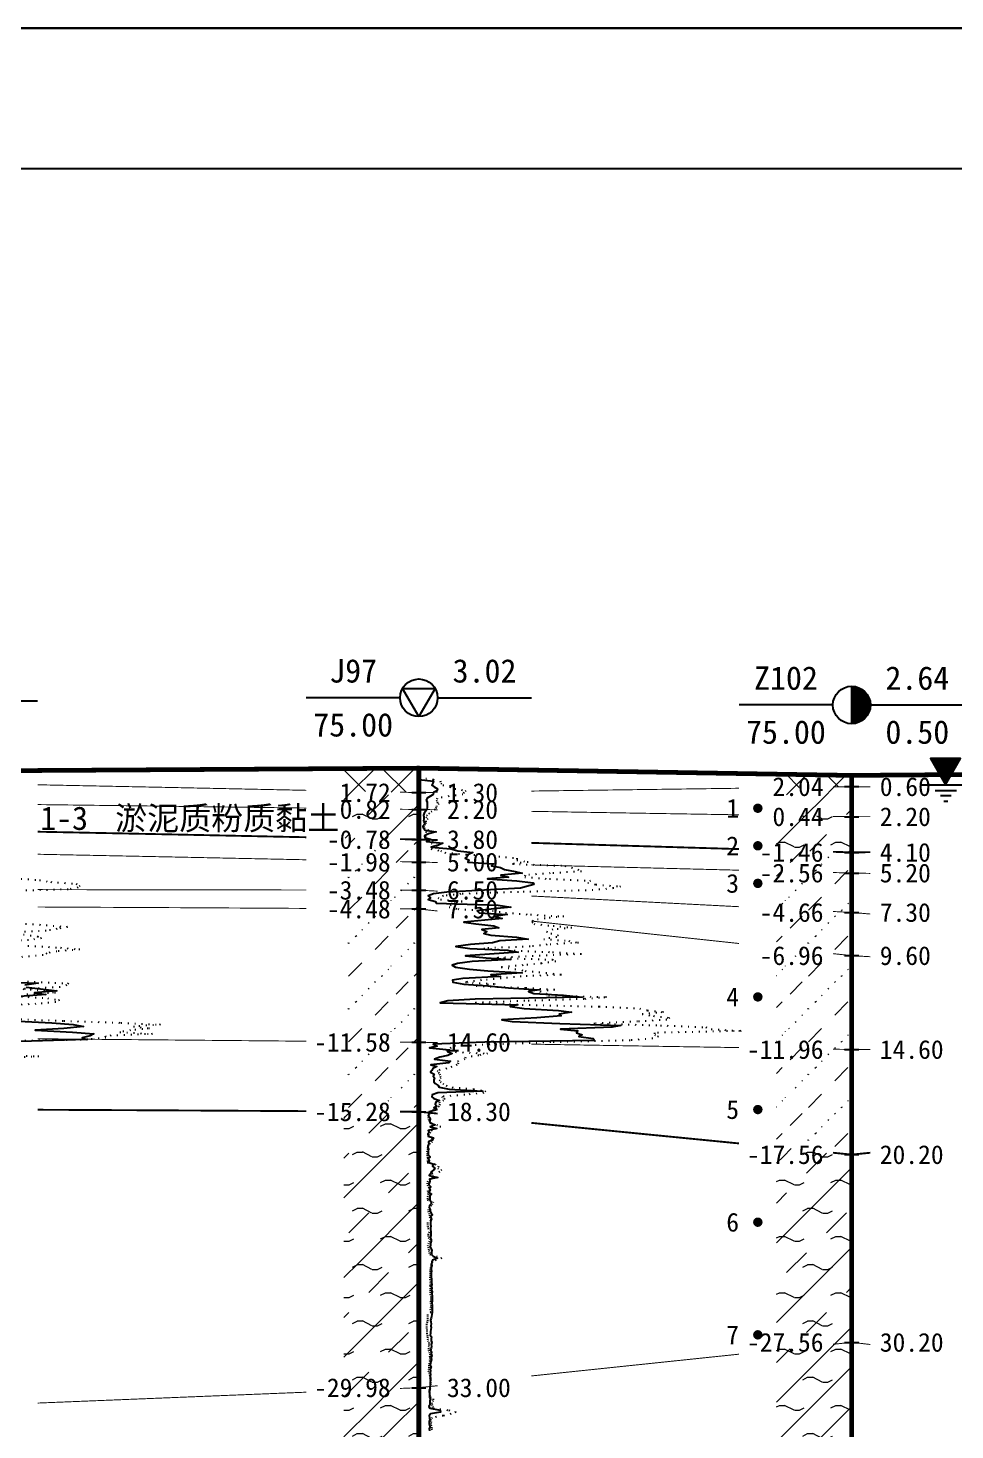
# Model space of a CAD drawing. Extents: x -37 to 3540, y -1485 to 297.
# Drawn here: x 1910.5 to 2009.3, y -743.4 to -594 of the extents above; entities that cross this region are included whole.
import ezdxf
from ezdxf.enums import TextEntityAlignment as Align

# ---------------------------------------------------------------- set-up
doc = ezdxf.new("R2010")
doc.units = 0
doc.linetypes.add('DOT', pattern=[6.35, 0, -6.35])
doc.layers.get('0').update_dxf_attribs({"linetype": 'CONTINUOUS'})
for name, color, linetype in [('CURVE', 200, 'CONTINUOUS'), ('FRAME', 7, 'CONTINUOUS'), ('HOLE', 41, 'CONTINUOUS'), ('SAMPLE', 1, 'CONTINUOUS'), ('STRATUM', 241, 'CONTINUOUS')]:
    doc.layers.add(name, color=color, linetype=linetype)
doc.layers.add('HATCH', color=7, linetype='CONTINUOUS', lineweight=13)
doc.styles.add('ST', font='')
doc.styles.get('ST').set_extended_font_data('SimSun')
pattern_1 = [(45, (1559.7002, -891), (-2.12132, 2.12132), [10, 0]), (135, (1559.7002, -891), (-2.12132, -2.12132), [10, 0])]
pattern_2 = [(45, (1559.7, -891), (-4.24264, 4.24264), [10, 0]), (45, (1560.761, -894.182), (-2.12132, 6.36396), [3, -3])]
pattern_3 = [(45, (1559.7, -891), (-4.24264, 4.24264), [10, 0]), (45, (1560.761, -894.182), (-2.12132, 6.36396), [3, -3]), (26.565, (1560.7743, -891.2536), (5.999823, 5.999812), [0.567, -12.849]), (0, (1560.2073, -891.2536), (0, 6), [0.567, -5.433]), (26.565, (1558.119, -891), (5.999823, 5.999812), [0.567, -12.849]), (0, (1558.626, -890.7464), (0, 6), [0.567, -5.433]), (153.435, (1560.2073, -891.2536), (-5.999818, -5e-06), [1.134, -12.2826]), (26.565, (1563.7743, -888.2536), (5.999823, 5.999812), [0.567, -12.849]), (0, (1563.2073, -888.2536), (0, 6), [0.567, -5.433]), (26.565, (1561.119, -888), (5.999823, 5.999812), [0.567, -12.849]), (0, (1561.626, -887.7464), (0, 6), [0.567, -5.433]), (153.435, (1563.2073, -888.2536), (-5.999818, -5e-06), [1.134, -12.2826])]
pattern_4 = [(45, (1559.7, -891), (-7e-07, 6.99998), [1.97196, -7.927535]), (45, (1562.513, -888.171), (-7e-07, 6.99998), [1.99367, -7.90583]), (45, (1564.7677, -885.918), (-7e-07, 6.99998), [1.81361, -8.08588]), (26.56505, (1559.7002, -887.5), (7, 7), [0.0965, -15.55598]), (36.8699, (1560.4002, -886.8), (7, 7), [0.19775, -34.80225]), (315, (1563.2, -884.024), (6.99998, 1e-06), [0.03305, -9.86644]), (26.56505, (1563.2002, -891), (7, 7), [0.14475, -15.50773]), (26.56505, (1563.9002, -890.3), (7, 7), [0.10528, -15.5472]), (90, (1564.25, -889.95), (-7, -5e-07), [0.02877, -6.97123]), (26.56505, (1564.6002, -889.6), (7, 7), [0.09101, -31.21394]), (36.8699, (1565.3002, -888.9), (7, 7), [0.11069, -34.88931]), (45, (1566, -888.2), (-2e-07, 6.99998), [0.10911, -9.79038]), (315, (1566.6143, -887.452), (6.99998, 1e-06), [0.03305, -9.86644]), (36.8699, (1561.1002, -886.1), (7, 7), [0.10224, -34.89776]), (53.1301, (1561.8002, -885.4), (13.9999998, 21), [0.13438, -34.86562]), (53.1301, (1562.5002, -884.7), (13.9999998, 21), [0.12625, -34.87375])]
pattern_5 = [(45, (1559.7002, -891), (-2.12132, 2.12132), [10, 0]), (26.565, (1560.7743, -891.2536), (5.999823, 5.999812), [0.567, -12.849]), (0, (1560.2073, -891.2536), (0, 6), [0.567, -5.433]), (26.565, (1558.119, -891), (5.999823, 5.999812), [0.567, -12.849]), (0, (1558.626, -890.7464), (0, 6), [0.567, -5.433]), (153.435, (1560.2073, -891.2536), (-5.999818, -5e-06), [1.134, -12.2826]), (26.565, (1563.7743, -888.2536), (5.999823, 5.999812), [0.567, -12.849]), (0, (1563.2073, -888.2536), (0, 6), [0.567, -5.433]), (26.565, (1561.119, -888), (5.999823, 5.999812), [0.567, -12.849]), (0, (1561.626, -887.7464), (0, 6), [0.567, -5.433]), (153.435, (1563.2073, -888.2536), (-5.999818, -5e-06), [1.134, -12.2826])]

# ---------------------------------------------------------------- blocks, each defined once
blk = doc.blocks.new('H_cpt_hole')
for p, q in [((-1.73, 1), (1.73, 1)), ((0, -2), (-1.73, 1)), ((1.73, 1), (0, -2))]:
    blk.add_line(p, q)
blk.add_circle((0, 0), 2)
blk = doc.blocks.new('H_sam_hole')
blk.add_line((0, 2), (0, -2))
at = {"const_width": 2}
blk.add_lwpolyline([(0, -1, 0.414214), (1, 0, 0.414214), (0, 1, 1)], format="xyb", dxfattribs=at)
blk.add_circle((0, 0), 2)
blk = doc.blocks.new('SampleSoilUndisturbed')
at = {"const_width": 0.5}
blk.add_lwpolyline([(-0.25, 0, 1), (0.25, 0, 1)], format="xyb", close=True, dxfattribs=at)
blk = doc.blocks.new('Gwl')
blk.add_lwpolyline([(0, 0, 0, 3.22, 0), (0, 2.79, 3.22, 3.22, 0)], format="xyseb")
blk.add_lwpolyline([(0, 0), (1.61, 2.79), (-1.61, 2.79)], close=True)
for points in [[(-2.63, 0), (3.61, 0)], [(3.93, 0), (4.21, 0)], [(4.53, 0), (4.8, 0)], [(5.09, 0), (9.99, 0)], [(-1.09, -0.61), (1.16, -0.61)], [(-0.54, -1.14), (0.61, -1.14)], [(-0.19, -1.74), (0.26, -1.74)]]:
    blk.add_lwpolyline(points)
at = {"style": 'ST', "width": 0.8}
blk.add_attdef('*GWL', (3.14, 0.45), '', height=2, dxfattribs=at)

msp = doc.modelspace()

# ---------------------------------------------------------------- hatches: boundary and pattern name
at = {"layer": 'HATCH'}
h = msp.add_hatch(dxfattribs=at)
h.set_pattern_fill('STT', color=50, style=0)
h.set_pattern_definition(pattern_1)
h.paths.add_polyline_path([(1952.19, -672.85), (1944.19, -672.9), (1944.19, -675.29), (1952.19, -675.45)])
h.paths.add_polyline_path([(1942.98, -676.94), (1949.68, -676.94), (1949.68, -674.02), (1942.98, -674.02)], flags=9)
h = msp.add_hatch(dxfattribs=at)
h.set_pattern_fill('FZNT', color=32, style=0)
h.set_pattern_definition(pattern_2)
h.paths.add_polyline_path([(1998.32, -674.82), (1990.32, -674.93), (1990.32, -677.89), (1998.32, -678.02)])
h.paths.add_polyline_path([(1975.51, -681.66), (2002.19, -681.66), (2002.19, -676.72), (1975.51, -676.72)], flags=9)
h.paths.add_polyline_path([(1975.51, -678.81), (1991.46, -678.81), (1991.46, -673.87), (1975.51, -673.87)], flags=9)
h.paths.add_polyline_path([(1989.11, -679.51), (1995.81, -679.51), (1995.81, -676.58), (1989.11, -676.58)], flags=9)
h.paths.add_polyline_path([(1989.11, -676.31), (1995.81, -676.31), (1995.81, -673.38), (1989.11, -673.38)], flags=9)
h = msp.add_hatch(dxfattribs=at)
h.set_pattern_fill('STT', color=50, style=0)
h.set_pattern_definition(pattern_1)
h.paths.add_polyline_path([(1998.32, -673.62), (1990.32, -673.49), (1990.32, -674.93), (1998.32, -674.82)])
h.paths.add_polyline_path([(1989.11, -676.31), (1995.81, -676.31), (1995.81, -673.38), (1989.11, -673.38)], flags=9)
h = msp.add_hatch(dxfattribs=at)
h.set_pattern_fill('FZNT', color=32, style=0)
h.set_pattern_definition(pattern_2)
h.paths.add_polyline_path([(1952.19, -675.45), (1944.19, -675.29), (1944.19, -677.15), (1952.19, -677.25)])
h.paths.add_polyline_path([(1942.98, -678.74), (1949.68, -678.74), (1949.68, -675.81), (1942.98, -675.81)], flags=9)
h.paths.add_polyline_path([(1942.98, -676.94), (1949.68, -676.94), (1949.68, -674.02), (1942.98, -674.02)], flags=9)
h = msp.add_hatch(dxfattribs=at)
h.set_pattern_fill('YNFNT', color=251, style=0)
h.set_pattern_definition(pattern_3)
h.paths.add_polyline_path([(1952.19, -677.25), (1944.19, -677.15), (1944.19, -680.29), (1952.19, -680.45)])
h.paths.add_polyline_path([(1919.01, -680.62), (1945.68, -680.62), (1945.68, -675.67), (1919.01, -675.67)], flags=9)
h.paths.add_polyline_path([(1941.55, -681.94), (1949.68, -681.94), (1949.68, -679.01), (1941.55, -679.01)], flags=9)
h.paths.add_polyline_path([(1942.98, -678.74), (1949.68, -678.74), (1949.68, -675.81), (1942.98, -675.81)], flags=9)
h = msp.add_hatch(dxfattribs=at)
h.set_pattern_fill('YNFNT', color=251, style=0)
h.set_pattern_definition(pattern_3)
h.paths.add_polyline_path([(1998.32, -678.02), (1990.32, -677.89), (1990.32, -681.59), (1998.32, -681.82)])
h.paths.add_polyline_path([(1975.51, -681.66), (2002.19, -681.66), (2002.19, -676.72), (1975.51, -676.72)], flags=9)
h.paths.add_polyline_path([(1987.68, -683.31), (1995.81, -683.31), (1995.81, -680.38), (1987.68, -680.38)], flags=9)
h.paths.add_polyline_path([(1989.11, -679.51), (1995.81, -679.51), (1995.81, -676.58), (1989.11, -676.58)], flags=9)
h = msp.add_hatch(dxfattribs=at)
h.set_pattern_fill('SZFT', color=52, style=0)
h.set_pattern_definition(pattern_4)
h.paths.add_polyline_path([(1952.19, -680.45), (1944.19, -680.29), (1944.19, -682.69), (1952.19, -682.85)])
h.paths.add_polyline_path([(1941.55, -684.34), (1949.68, -684.34), (1949.68, -681.41), (1941.55, -681.41)], flags=9)
h.paths.add_polyline_path([(1941.55, -681.94), (1949.68, -681.94), (1949.68, -679.01), (1941.55, -679.01)], flags=9)
h = msp.add_hatch(dxfattribs=at)
h.set_pattern_fill('SZFT', color=52, style=0)
h.set_pattern_definition(pattern_4)
h.paths.add_polyline_path([(1998.32, -681.82), (1990.32, -681.59), (1990.32, -683.82), (1998.32, -684.02)])
h.paths.add_polyline_path([(1975.51, -684.53), (1991.46, -684.53), (1991.46, -679.59), (1975.51, -679.59)], flags=9)
h.paths.add_polyline_path([(1987.68, -685.51), (1995.81, -685.51), (1995.81, -682.58), (1987.68, -682.58)], flags=9)
h.paths.add_polyline_path([(1987.68, -683.31), (1995.81, -683.31), (1995.81, -680.38), (1987.68, -680.38)], flags=9)
h = msp.add_hatch(dxfattribs=at)
h.set_pattern_fill('SZFT', color=52, style=0)
h.set_pattern_definition(pattern_4)
h.paths.add_polyline_path([(1952.19, -682.85), (1944.19, -682.69), (1944.19, -685.84), (1952.19, -685.85)])
h.paths.add_polyline_path([(1941.55, -687.34), (1949.68, -687.34), (1949.68, -684.41), (1941.55, -684.41)], flags=9)
h.paths.add_polyline_path([(1941.55, -684.34), (1949.68, -684.34), (1949.68, -681.41), (1941.55, -681.41)], flags=9)
h = msp.add_hatch(dxfattribs=at)
h.set_pattern_fill('SZFT', color=52, style=0)
h.set_pattern_definition(pattern_4)
h.paths.add_polyline_path([(1998.32, -684.02), (1990.32, -683.82), (1990.32, -687.81), (1998.32, -688.22)])
h.paths.add_polyline_path([(1975.51, -687.41), (1991.46, -687.41), (1991.46, -682.46), (1975.51, -682.46)], flags=9)
h.paths.add_polyline_path([(1987.68, -689.71), (1995.81, -689.71), (1995.81, -686.78), (1987.68, -686.78)], flags=9)
h.paths.add_polyline_path([(1987.68, -685.51), (1995.81, -685.51), (1995.81, -682.58), (1987.68, -682.58)], flags=9)
h = msp.add_hatch(dxfattribs=at)
h.set_pattern_fill('SZFT', color=52, style=0)
h.set_pattern_definition(pattern_4)
h.paths.add_polyline_path([(1952.19, -685.85), (1944.19, -685.84), (1944.19, -687.81), (1952.19, -687.85)])
h.paths.add_polyline_path([(1941.55, -689.34), (1949.68, -689.34), (1949.68, -686.41), (1941.55, -686.41)], flags=9)
h.paths.add_polyline_path([(1941.55, -687.34), (1949.68, -687.34), (1949.68, -684.41), (1941.55, -684.41)], flags=9)
h = msp.add_hatch(dxfattribs=at)
h.set_pattern_fill('SZFT', color=52, style=0)
h.set_pattern_definition(pattern_4)
h.paths.add_polyline_path([(1952.19, -687.85), (1944.19, -687.81), (1944.19, -701.98), (1952.19, -702.05)])
h.paths.add_polyline_path([(1940.12, -703.54), (1949.68, -703.54), (1949.68, -700.61), (1940.12, -700.61)], flags=9)
h.paths.add_polyline_path([(1941.55, -689.34), (1949.68, -689.34), (1949.68, -686.41), (1941.55, -686.41)], flags=9)
h = msp.add_hatch(dxfattribs=at)
h.set_pattern_fill('SZFT', color=52, style=0)
h.set_pattern_definition(pattern_4)
h.paths.add_polyline_path([(1998.32, -688.22), (1990.32, -687.81), (1990.32, -691.96), (1998.32, -692.82)])
h.paths.add_polyline_path([(1975.51, -690.57), (1991.46, -690.57), (1991.46, -685.63), (1975.51, -685.63)], flags=9)
h.paths.add_polyline_path([(1987.68, -694.31), (1995.81, -694.31), (1995.81, -691.38), (1987.68, -691.38)], flags=9)
h.paths.add_polyline_path([(1987.68, -689.71), (1995.81, -689.71), (1995.81, -686.78), (1987.68, -686.78)], flags=9)
h = msp.add_hatch(dxfattribs=at)
h.set_pattern_fill('SZFT', color=52, style=0)
h.set_pattern_definition(pattern_4)
h.paths.add_polyline_path([(1998.32, -692.82), (1990.32, -691.96), (1990.32, -702.69), (1998.32, -702.82)])
h.paths.add_polyline_path([(1975.51, -698.39), (1991.46, -698.39), (1991.46, -693.45), (1975.51, -693.45)], flags=9)
h.paths.add_polyline_path([(1986.25, -704.31), (1995.81, -704.31), (1995.81, -701.38), (1986.25, -701.38)], flags=9)
h.paths.add_polyline_path([(1987.68, -694.31), (1995.81, -694.31), (1995.81, -691.38), (1987.68, -691.38)], flags=9)
h = msp.add_hatch(dxfattribs=at)
h.set_pattern_fill('SZFT', color=52, style=0)
h.set_pattern_definition(pattern_4)
h.paths.add_polyline_path([(1952.19, -702.05), (1944.19, -701.98), (1944.19, -709.41), (1952.19, -709.45)])
h.paths.add_polyline_path([(1940.12, -710.94), (1949.68, -710.94), (1949.68, -708.01), (1940.12, -708.01)], flags=9)
h.paths.add_polyline_path([(1940.12, -703.54), (1949.68, -703.54), (1949.68, -700.61), (1940.12, -700.61)], flags=9)
h = msp.add_hatch(dxfattribs=at)
h.set_pattern_fill('SZFT', color=52, style=0)
h.set_pattern_definition(pattern_4)
h.paths.add_polyline_path([(1998.32, -702.82), (1990.32, -702.69), (1990.32, -713.23), (1998.32, -714.02)])
h.paths.add_polyline_path([(1975.51, -709.12), (1991.46, -709.12), (1991.46, -704.18), (1975.51, -704.18)], flags=9)
h.paths.add_polyline_path([(1986.25, -715.51), (1995.81, -715.51), (1995.81, -712.58), (1986.25, -712.58)], flags=9)
h.paths.add_polyline_path([(1986.25, -704.31), (1995.81, -704.31), (1995.81, -701.38), (1986.25, -701.38)], flags=9)
h = msp.add_hatch(dxfattribs=at)
h.set_pattern_fill('YNFNT', color=251, style=0)
h.set_pattern_definition(pattern_3)
h.paths.add_polyline_path([(1952.19, -709.45), (1944.19, -709.41), (1944.19, -739.17), (1952.19, -738.85)])
h.paths.add_polyline_path([(1940.12, -740.34), (1949.68, -740.34), (1949.68, -737.41), (1940.12, -737.41)], flags=9)
h.paths.add_polyline_path([(1940.12, -710.94), (1949.68, -710.94), (1949.68, -708.01), (1940.12, -708.01)], flags=9)
h = msp.add_hatch(dxfattribs=at)
h.set_pattern_fill('YNFNT', color=251, style=0)
h.set_pattern_definition(pattern_3)
h.paths.add_polyline_path([(1998.32, -714.02), (1990.32, -713.23), (1990.32, -734.86), (1998.32, -734.02)])
h.paths.add_polyline_path([(1975.51, -726.54), (2002.19, -726.54), (2002.19, -721.6), (1975.51, -721.6)], flags=9)
h.paths.add_polyline_path([(1986.25, -735.51), (1995.81, -735.51), (1995.81, -732.58), (1986.25, -732.58)], flags=9)
h.paths.add_polyline_path([(1986.25, -715.51), (1995.81, -715.51), (1995.81, -712.58), (1986.25, -712.58)], flags=9)
h = msp.add_hatch(dxfattribs=at)
h.set_pattern_fill('YNNT', color=251, style=0)
h.set_pattern_definition(pattern_5)
h.paths.add_polyline_path([(1998.32, -734.02), (1990.32, -734.86), (1990.32, -752.81), (1998.32, -752.42)])
h.paths.add_polyline_path([(1975.52, -747.93), (1995.03, -747.93), (1995.03, -743.05), (1975.52, -743.05)], flags=9)
h.paths.add_polyline_path([(1986.25, -753.91), (1995.81, -753.91), (1995.81, -750.98), (1986.25, -750.98)], flags=9)
h.paths.add_polyline_path([(1986.25, -735.51), (1995.81, -735.51), (1995.81, -732.58), (1986.25, -732.58)], flags=9)
h = msp.add_hatch(dxfattribs=at)
h.set_pattern_fill('YNNT', color=251, style=0)
h.set_pattern_definition(pattern_5)
h.paths.add_polyline_path([(1952.19, -738.85), (1944.19, -739.17), (1944.19, -755.22), (1952.19, -754.65)])
h.paths.add_polyline_path([(1940.12, -756.14), (1949.68, -756.14), (1949.68, -753.21), (1940.12, -753.21)], flags=9)
h.paths.add_polyline_path([(1940.12, -740.34), (1949.68, -740.34), (1949.68, -737.41), (1940.12, -737.41)], flags=9)

# ---------------------------------------------------------------- linework, layer by layer
at = {"layer": 'CURVE', "color": 30, "linetype": 'Continuous'}
for points in [[(1952.19, -673.25), (1952.19, -673.45), (1952.19, -673.65), (1952.19, -673.85), (1952.19, -674.05), (1953.75, -674.25), (1953.67, -674.45), (1953.57, -674.65), (1953.84, -674.85), (1954.18, -675.05), (1954.12, -675.25), (1953.74, -675.45), (1953.71, -675.65), (1953.42, -675.85), (1953.07, -676.05), (1952.98, -676.25), (1953.06, -676.45), (1953.09, -676.65), (1953.07, -676.85), (1953.06, -677.05), (1953.03, -677.25), (1952.89, -677.45), (1952.76, -677.65), (1952.68, -677.85), (1952.73, -678.05), (1952.71, -678.25), (1952.7, -678.45), (1952.78, -678.65), (1952.78, -678.85), (1952.61, -679.05), (1952.68, -679.25), (1952.87, -679.45), (1954.02, -679.65), (1953.23, -679.85), (1952.8, -680.05), (1952.84, -680.25), (1953.52, -680.45), (1953.01, -680.65), (1954.76, -680.85), (1954.3, -681.05), (1953.51, -681.25), (1955.59, -681.45), (1956.34, -681.65), (1957.94, -681.85), (1957.48, -682.05), (1957.34, -682.25), (1957.13, -682.45), (1957.57, -682.65), (1957.4, -682.85), (1960.13, -683.05), (1959.92, -683.25), (1960.91, -683.45), (1961.31, -683.65), (1962.47, -683.85), (1963.21, -684.05), (1960.93, -684.25), (1961.73, -684.45), (1959.5, -684.65), (1962.62, -684.85), (1964.39, -685.05), (1964.46, -685.25), (1963.65, -685.45), (1963.01, -685.65), (1959.19, -685.85), (1955.19, -686.05), (1953.74, -686.25), (1953.19, -686.45), (1953.43, -686.65), (1953.19, -686.85), (1953.97, -687.05), (1954.02, -687.25), (1960.63, -687.45), (1961.99, -687.65), (1960.2, -687.85), (1958.4, -688.05), (1958.63, -688.25), (1961.6, -688.45), (1960.25, -688.65), (1961.06, -688.85), (1959.22, -689.05), (1956.97, -689.25), (1958.26, -689.45), (1960.18, -689.65), (1960.73, -689.85), (1958.91, -690.05), (1959.45, -690.25), (1959.13, -690.45), (1959.87, -690.65), (1962.59, -690.85), (1963.84, -691.05), (1960.82, -691.25), (1960.04, -691.45), (1957.68, -691.65), (1956.14, -691.85), (1957.63, -692.05), (1961.62, -692.25), (1962.78, -692.45), (1959.72, -692.65), (1957.18, -692.85), (1959.35, -693.05), (1961.98, -693.25), (1957.89, -693.45), (1956.32, -693.65), (1955.75, -693.85), (1956.11, -694.05), (1957.6, -694.25), (1959.56, -694.45), (1963.21, -694.65), (1959.85, -694.85), (1960.88, -695.05), (1956.89, -695.25), (1955.76, -695.45), (1955.81, -695.65), (1956.98, -695.85), (1959.56, -696.05), (1961.75, -696.25), (1965.01, -696.45), (1963.88, -696.65), (1964.44, -696.85), (1967.6, -697.05), (1969.6, -697.25), (1958.19, -697.45), (1955.29, -697.65), (1954.47, -697.85), (1962.75, -698.05), (1961.93, -698.25), (1963.4, -698.45), (1967.09, -698.65), (1968.46, -698.85), (1967.14, -699.05), (1967.35, -699.25), (1964.77, -699.45), (1961.05, -699.65), (1962.14, -699.85), (1967.22, -700.05), (1973.72, -700.25), (1972.78, -700.45), (1967.3, -700.65), (1969.13, -700.85), (1969.01, -701.05), (1969.58, -701.25), (1969.26, -701.45), (1970.76, -701.65), (1970.9, -701.85), (1959.21, -702.05), (1953.7, -702.25), (1954.14, -702.45), (1953.34, -702.65), (1955.47, -702.85), (1955.23, -703.05), (1955.74, -703.25), (1955.27, -703.45), (1954.41, -703.65), (1953.87, -703.85), (1955.56, -704.05), (1955.38, -704.25), (1953.47, -704.45), (1954.09, -704.65), (1953.68, -704.85), (1953.56, -705.05), (1953.42, -705.25), (1953.83, -705.45), (1953.7, -705.65), (1953.85, -705.85), (1953.78, -706.05), (1953.8, -706.25), (1953.93, -706.45), (1954.26, -706.65), (1954.37, -706.85), (1955.43, -707.05), (1959, -707.25), (1954.2, -707.45), (1953.6, -707.65), (1953.57, -707.85), (1953.8, -708.05), (1954.38, -708.25), (1954.01, -708.45), (1953.92, -708.65), (1954.12, -708.85), (1953.8, -709.05), (1954.09, -709.25), (1953.29, -709.45), (1953.3, -709.65), (1953.2, -709.85), (1953.36, -710.05), (1953.39, -710.25), (1953.31, -710.45), (1953.39, -710.65), (1953.94, -710.85), (1953.38, -711.05), (1954.11, -711.25), (1953.2, -711.45), (1953.29, -711.65), (1953.16, -711.85), (1953.18, -712.05), (1953.77, -712.25), (1953.64, -712.45), (1953.22, -712.65), (1953.24, -712.85), (1953.2, -713.05), (1953.16, -713.25), (1953.23, -713.45), (1953.18, -713.65), (1953.19, -713.85), (1953.19, -714.05), (1953.38, -714.25), (1953.19, -714.45), (1953.29, -714.65), (1953.24, -714.85), (1953.78, -715.05), (1953.66, -715.25), (1953.91, -715.45), (1953.78, -715.65), (1953.49, -715.85), (1953.46, -716.05), (1953.29, -716.25), (1954.22, -716.45), (1953.33, -716.65), (1953.35, -716.85), (1953.3, -717.05), (1953.26, -717.25), (1953.46, -717.45), (1953.31, -717.65), (1953.41, -717.85), (1953.24, -718.05), (1953.55, -718.25), (1953.37, -718.45), (1953.35, -718.65), (1953.36, -718.85), (1953.52, -719.05), (1953.52, -719.25), (1953.33, -719.45), (1953.3, -719.65), (1953.41, -719.85), (1953.39, -720.05), (1953.51, -720.25), (1953.66, -720.45), (1953.43, -720.65), (1953.54, -720.85), (1953.46, -721.05), (1953.43, -721.25), (1953.44, -721.45), (1953.48, -721.65), (1953.45, -721.85), (1953.43, -722.05), (1953.46, -722.25), (1953.46, -722.45), (1953.48, -722.65), (1953.41, -722.85), (1953.5, -723.05), (1953.52, -723.25), (1953.44, -723.45), (1953.44, -723.65), (1953.41, -723.85), (1953.51, -724.05), (1953.57, -724.25), (1953.54, -724.45), (1953.55, -724.65), (1953.71, -724.85), (1954.18, -725.05), (1953.66, -725.25), (1953.56, -725.45), (1953.53, -725.65), (1953.59, -725.85), (1953.52, -726.05), (1953.52, -726.25), (1953.53, -726.45), (1953.52, -726.65), (1953.52, -726.85), (1953.51, -727.05), (1953.53, -727.25), (1953.53, -727.45), (1953.54, -727.65), (1953.58, -727.85), (1953.52, -728.05), (1953.56, -728.25), (1953.55, -728.45), (1953.61, -728.65), (1953.59, -728.85), (1953.6, -729.05), (1953.61, -729.25), (1953.6, -729.45), (1953.6, -729.65), (1953.57, -729.85), (1953.61, -730.05), (1953.61, -730.25), (1953.61, -730.45), (1953.62, -730.65), (1953.62, -730.85), (1953.57, -731.05), (1953.54, -731.25), (1953.51, -731.45), (1953.45, -731.65), (1953.47, -731.85), (1953.51, -732.05), (1953.48, -732.25), (1953.52, -732.45), (1953.47, -732.65), (1953.45, -732.85), (1953.43, -733.05), (1953.39, -733.25), (1953.53, -733.45), (1953.5, -733.65), (1953.52, -733.85), (1953.57, -734.05), (1953.52, -734.25), (1953.54, -734.45), (1953.51, -734.65), (1953.44, -734.85), (1953.55, -735.05), (1953.5, -735.25), (1953.57, -735.45), (1953.48, -735.65), (1953.53, -735.85), (1953.48, -736.05), (1953.45, -736.25), (1953.39, -736.45), (1953.5, -736.65), (1953.39, -736.85), (1953.42, -737.05), (1953.39, -737.25), (1953.44, -737.45), (1953.41, -737.65), (1953.42, -737.85), (1953.43, -738.05), (1953.41, -738.25), (1953.39, -738.45), (1953.4, -738.65), (1953.36, -738.85), (1953.35, -739.05), (1953.29, -739.25), (1953.31, -739.45), (1953.32, -739.65), (1953.31, -739.85), (1953.44, -740.05), (1953.37, -740.25), (1953.37, -740.45), (1953.38, -740.65), (1953.26, -740.85), (1953.37, -741.05), (1954.48, -741.25), (1954.49, -741.45), (1953.43, -741.65), (1953.3, -741.85), (1953.31, -742.05), (1953.36, -742.25), (1953.29, -742.45), (1953.28, -742.65), (1953.31, -742.85), (1953.35, -743.05), (1953.29, -743.25), (1953.31, -743.45)], [(1905.75, -695.57), (1911.61, -695.77), (1910.2, -695.97)], [(1910.34, -696.17), (1911.87, -696.37), (1913.61, -696.57), (1911.22, -696.77), (1912.45, -696.97), (1909.68, -697.17)], [(1908.82, -699.77), (1913.08, -699.97), (1915.33, -700.17), (1916.45, -700.37), (1914.37, -700.57), (1911.29, -700.77), (1915.29, -700.97), (1917.54, -701.17), (1917.17, -701.37), (1916.32, -701.57), (1916.76, -701.77), (1909.72, -701.97)]]:
    msp.add_lwpolyline(points, dxfattribs=at)
at = {"layer": 'CURVE', "color": 100, "linetype": 'DOT', "ltscale": 0.1}
for points in [[(1952.19, -673.25), (1952.19, -673.45), (1952.19, -673.65), (1952.19, -673.85), (1953.74, -674.05), (1954.47, -674.25), (1954.55, -674.45), (1954.74, -674.65), (1955.56, -674.85), (1956.02, -675.05), (1957.2, -675.25), (1957.01, -675.45), (1956.89, -675.65), (1955.41, -675.85), (1954.14, -676.05), (1954.04, -676.25), (1954.16, -676.45), (1954.31, -676.65), (1954.08, -676.85), (1954.06, -677.05), (1953.96, -677.25), (1953.58, -677.45), (1953.31, -677.65), (1953.08, -677.85), (1952.92, -678.05), (1953.16, -678.25), (1952.92, -678.45), (1952.93, -678.65), (1952.87, -678.85), (1952.68, -679.05), (1952.77, -679.25), (1953.29, -679.45), (1952.91, -679.65), (1953.19, -679.85), (1952.91, -680.05), (1952.82, -680.25), (1953.11, -680.45), (1953.73, -680.65), (1953.53, -680.85), (1954.15, -681.05), (1954.15, -681.25), (1953.51, -681.45), (1954.52, -681.65), (1954.97, -681.85), (1957.31, -682.05), (1960.71, -682.25), (1962.63, -682.45), (1962.64, -682.65), (1963.83, -682.85), (1962.17, -683.05), (1967.79, -683.25), (1968.47, -683.45), (1969.15, -683.65), (1969.51, -683.85), (1966.2, -684.05), (1963.52, -684.25), (1963.47, -684.45), (1966.13, -684.65), (1970.49, -684.85), (1970.19, -685.05), (1971.05, -685.25), (1973.7, -685.45), (1972.94, -685.65), (1970.75, -685.85), (1962.8, -686.05), (1956.67, -686.25), (1954.81, -686.45), (1954.25, -686.65), (1954.51, -686.85), (1956.8, -687.05), (1955.79, -687.25), (1955.61, -687.45), (1955.41, -687.65), (1956.37, -687.85), (1960.03, -688.05), (1961.43, -688.25), (1964.08, -688.45), (1967.64, -688.65), (1965.65, -688.85), (1964.39, -689.05), (1964.25, -689.25), (1964.47, -689.45), (1966.5, -689.65), (1968.5, -689.85), (1966.48, -690.05), (1965.81, -690.25), (1966.27, -690.45), (1967.03, -690.65), (1966.88, -690.85), (1965.5, -691.05), (1968.18, -691.25), (1969.21, -691.45), (1965.87, -691.65), (1964.05, -691.85), (1959.11, -692.05), (1961.62, -692.25), (1966.44, -692.45), (1969.53, -692.65), (1965.11, -692.85), (1960.49, -693.05), (1966.41, -693.25), (1966.78, -693.45), (1965.26, -693.65), (1963.3, -693.85), (1960.97, -694.05), (1962.44, -694.25), (1963.53, -694.45), (1965.75, -694.65), (1967.39, -694.85), (1963.1, -695.05), (1960.95, -695.25), (1958.86, -695.45), (1957.16, -695.65), (1960.34, -695.85), (1958.31, -696.05), (1963.61, -696.25), (1966.69, -696.45), (1965.07, -696.65), (1965.79, -696.85), (1966.03, -697.05), (1972.18, -697.25), (1969.81, -697.45), (1963.48, -697.65), (1958.19, -697.85), (1963.22, -698.05), (1971.4, -698.25), (1975.73, -698.45), (1976.57, -698.65), (1978.28, -698.85), (1975.98, -699.05), (1977.21, -699.25), (1978.9, -699.45), (1978.63, -699.65), (1975.51, -699.85), (1970.84, -700.05), (1977.94, -700.25), (1982.79, -700.45), (1983.35, -700.65), (1986.55, -700.85), (1977.29, -701.05), (1977.34, -701.25), (1977.72, -701.45), (1977.13, -701.65), (1974.7, -701.85), (1966.25, -702.05), (1961.23, -702.25), (1955.93, -702.45), (1955.63, -702.65), (1955.1, -702.85), (1955.37, -703.05), (1959.52, -703.25), (1958.59, -703.45), (1957.17, -703.65), (1957.1, -703.85), (1956.35, -704.05), (1956.38, -704.25), (1956.28, -704.45), (1955.69, -704.65), (1955.18, -704.85), (1954.14, -705.05), (1954.3, -705.25), (1954.4, -705.45), (1954.46, -705.65), (1954.52, -705.85), (1954.36, -706.05), (1954.49, -706.25), (1954.74, -706.45), (1955.11, -706.65), (1955.75, -706.85), (1958.04, -707.05), (1959.29, -707.25), (1959.12, -707.45), (1957.08, -707.65), (1954.64, -707.85), (1954.95, -708.05), (1954.83, -708.25), (1954.37, -708.45), (1954.42, -708.65), (1954.34, -708.85), (1954.11, -709.05), (1953.79, -709.25), (1953.34, -709.45), (1953.3, -709.65), (1953.28, -709.85), (1953.18, -710.05), (1953.22, -710.25), (1953.3, -710.45), (1953.47, -710.65), (1954.09, -710.85), (1954.54, -711.05), (1953.8, -711.25), (1953.57, -711.45), (1953.42, -711.65), (1953.26, -711.85), (1953.19, -712.05), (1953.58, -712.25), (1953.62, -712.45), (1953.61, -712.65), (1953.39, -712.85), (1953.15, -713.05), (1953.12, -713.25), (1953.14, -713.45), (1953.07, -713.65), (1953.04, -713.85), (1953.09, -714.05), (1953.1, -714.25), (1953.14, -714.45), (1953.11, -714.65), (1953.08, -714.85), (1953.92, -715.05), (1954.27, -715.25), (1954.2, -715.45), (1954.59, -715.65), (1954.41, -715.85), (1953.59, -716.05), (1953.62, -716.25), (1953.65, -716.45), (1953.42, -716.65), (1953.14, -716.85), (1953.07, -717.05), (1953.11, -717.25), (1953.2, -717.45), (1953.35, -717.65), (1953.1, -717.85), (1953.19, -718.05), (1953.21, -718.25), (1953.15, -718.45), (1953.11, -718.65), (1953.13, -718.85), (1953.72, -719.05), (1953.62, -719.25), (1953.54, -719.45), (1953.28, -719.65), (1953.2, -719.85), (1953.2, -720.05), (1953.27, -720.25), (1953.33, -720.45), (1953.3, -720.65), (1953.46, -720.85), (1953.45, -721.05), (1953.11, -721.25), (1953.12, -721.45), (1953.12, -721.65), (1953.16, -721.85), (1953.5, -722.05), (1953.3, -722.25), (1953.19, -722.45), (1953.2, -722.65), (1953.2, -722.85), (1953.39, -723.05), (1953.34, -723.25), (1953.23, -723.45), (1953.13, -723.65), (1953.18, -723.85), (1953.23, -724.05), (1953.26, -724.25), (1953.3, -724.45), (1953.35, -724.65), (1954.06, -724.85), (1954.63, -725.05), (1954.03, -725.25), (1953.61, -725.45), (1953.52, -725.65), (1953.51, -725.85), (1953.44, -726.05), (1953.41, -726.25), (1953.38, -726.45), (1953.39, -726.65), (1953.4, -726.85), (1953.35, -727.05), (1953.37, -727.25), (1953.43, -727.45), (1953.43, -727.65), (1953.37, -727.85), (1953.42, -728.05), (1953.38, -728.25), (1953.4, -728.45), (1953.4, -728.65), (1953.41, -728.85), (1953.48, -729.05), (1953.47, -729.25), (1953.46, -729.45), (1953.45, -729.65), (1953.45, -729.85), (1953.51, -730.05), (1953.48, -730.25), (1953.41, -730.45), (1953.45, -730.65), (1953.47, -730.85), (1953.12, -731.05), (1953.12, -731.25), (1953.1, -731.45), (1953.12, -731.65), (1953.09, -731.85), (1953.02, -732.05), (1953.01, -732.25), (1952.99, -732.45), (1953.04, -732.65), (1953.03, -732.85), (1953.03, -733.05), (1953.07, -733.25), (1953.13, -733.45), (1953.12, -733.65), (1953.15, -733.85), (1953.25, -734.05), (1953.26, -734.25), (1953.25, -734.45), (1953.21, -734.65), (1953.22, -734.85), (1953.28, -735.05), (1953.37, -735.25), (1953.33, -735.45), (1953.36, -735.65), (1953.34, -735.85), (1953.35, -736.05), (1953.29, -736.25), (1953.26, -736.45), (1953.25, -736.65), (1953.25, -736.85), (1953.15, -737.05), (1953.3, -737.25), (1953.32, -737.45), (1953.38, -737.65), (1953.36, -737.85), (1953.41, -738.05), (1953.44, -738.25), (1953.45, -738.45), (1953.41, -738.65), (1953.38, -738.85), (1953.31, -739.05), (1953.3, -739.25), (1953.32, -739.45), (1953.31, -739.65), (1953.42, -739.85), (1953.7, -740.05), (1953.72, -740.25), (1953.57, -740.45), (1953.59, -740.65), (1953.66, -740.85), (1953.71, -741.05), (1955.38, -741.25), (1956.13, -741.45), (1955.64, -741.65), (1954.79, -741.85), (1953.6, -742.05), (1953.43, -742.25), (1953.49, -742.45), (1953.48, -742.65), (1953.48, -742.85), (1953.55, -743.05), (1953.54, -743.25), (1953.61, -743.45)], [(1909.06, -684.57), (1911.77, -684.77), (1912.96, -684.97), (1915.68, -685.17), (1916.06, -685.37), (1915.87, -685.57), (1914.82, -685.77), (1907.43, -685.97)], [(1909.55, -689.37), (1912.47, -689.57), (1914.74, -689.77), (1913.65, -689.97), (1912.47, -690.17), (1909.02, -690.37)], [(1910.04, -690.57), (1911.57, -690.77), (1911.97, -690.97), (1910.59, -691.17), (1906.28, -691.37)], [(1910.53, -691.77), (1913.99, -691.97), (1916.06, -692.17), (1913.62, -692.37), (1912.54, -692.57), (1912.15, -692.77), (1909.88, -692.97)], [(1910.47, -695.57), (1914.85, -695.77), (1914.68, -695.97), (1913.94, -696.17), (1910.03, -696.37), (1912.43, -696.57), (1913.46, -696.77), (1910.42, -696.97)], [(1909.83, -697.17), (1912.63, -697.37), (1913.89, -697.57), (1913.49, -697.77), (1911.38, -697.97), (1907.32, -698.17)], [(1909.03, -699.57), (1914.35, -699.77), (1920.44, -699.97), (1924.66, -700.17), (1921.77, -700.37), (1923.5, -700.57), (1921.47, -700.77), (1920.32, -700.97), (1923.79, -701.17), (1918.76, -701.37), (1918.84, -701.57), (1916.92, -701.77), (1907.04, -701.97)], [(1908.15, -703.37), (1911.69, -703.57), (1907.82, -703.77)]]:
    msp.add_lwpolyline(points, dxfattribs=at)
at = {"layer": 'FRAME', "color": 245, "linetype": 'Continuous'}
for p, q in [((2144.66, -594), (1414.49, -594)), ((1463.01, -594), (2203.2, -594))]:
    msp.add_line(p, q, dxfattribs=at)
at = {"layer": 'FRAME', "linetype": 'Continuous'}
msp.add_line((2124.66, -609), (1434.49, -609), dxfattribs=at)
at = {"layer": 'HOLE', "linetype": 'Continuous'}
for points in [[(1901.55, -665.67), (1911.55, -665.67)], [(1950.19, -665.35), (1940.19, -665.35)], [(1954.19, -665.35), (1964.19, -665.35)], [(1996.32, -666.12), (1986.32, -666.12)], [(2000.32, -666.12), (2010.32, -666.12)], [(1997.57, -674.82), (1999.07, -674.82)], [(1951.44, -675.45), (1952.94, -675.45)], [(1951.44, -677.25), (1952.94, -677.25)], [(1997.57, -678.02), (1999.07, -678.02)], [(1951.44, -680.45), (1952.94, -680.45)], [(1997.57, -681.82), (1999.07, -681.82)], [(1951.44, -682.85), (1952.94, -682.85)], [(1997.57, -684.02), (1999.07, -684.02)], [(1951.44, -685.85), (1952.94, -685.85)], [(1951.44, -687.85), (1952.94, -687.85)], [(1997.57, -688.22), (1999.07, -688.22)], [(1997.57, -692.82), (1999.07, -692.82)], [(1951.44, -702.05), (1952.94, -702.05)], [(1997.57, -702.82), (1999.07, -702.82)], [(1951.44, -709.45), (1952.94, -709.45)], [(1997.57, -714.02), (1999.07, -714.02)], [(1997.57, -734.02), (1999.07, -734.02)], [(1951.44, -738.85), (1952.94, -738.85)]]:
    msp.add_lwpolyline(points, dxfattribs=at)
at = {"layer": 'HOLE', "linetype": 'Continuous', "const_width": 0.5}
for points in [[(1952.19, -672.85), (1952.19, -821.55)], [(1998.32, -673.62), (1998.32, -823.62)]]:
    msp.add_lwpolyline(points, dxfattribs=at)
at = {"layer": 'STRATUM', "linetype": 'Continuous'}
for points, const_width in [([(1897.55, -673.21), (1899.55, -673.17), (1911.55, -673.1)], 0.5), ([(1911.55, -673.1), (1952.19, -672.85), (1996.32, -673.59)], 0.5), ([(1996.32, -673.59), (1998.32, -673.62), (2010.32, -673.53)], 0.5), ([(1911.55, -674.62), (1925.87, -674.91), (1940.19, -675.21)], 0.1), ([(1964.19, -675.29), (1975.25, -675.14), (1986.32, -674.99)], 0.1), ([(1996.32, -674.85), (1998.32, -674.82), (2000.32, -674.84)], 0.1), ([(1950.19, -675.41), (1952.19, -675.45), (1954.19, -675.42)], 0.1), ([(1911.55, -676.73), (1925.87, -676.91), (1940.19, -677.1)], 0.1), ([(1950.19, -677.23), (1952.19, -677.25), (1954.19, -677.28)], 0.1), ([(1964.19, -677.45), (1975.25, -677.64), (1986.32, -677.82)], 0.1), ([(1996.32, -677.99), (1998.32, -678.02), (2000.32, -678.02)], 0.1), ([(1911.55, -679.62), (1925.87, -679.91), (1940.19, -680.21)], 0.2), ([(1950.19, -680.41), (1952.19, -680.45), (1954.19, -680.51)], 0.2), ([(1964.19, -680.81), (1975.25, -681.14), (1986.32, -681.47)], 0.2), ([(1911.55, -682.02), (1925.87, -682.31), (1940.19, -682.61)], 0.1), ([(1996.32, -681.76), (1998.32, -681.82), (2000.32, -681.8)], 0.2), ([(1950.19, -682.81), (1952.19, -682.85), (1954.19, -682.9)], 0.1), ([(1964.19, -683.16), (1975.25, -683.44), (1986.32, -683.72)], 0.1), ([(1996.32, -683.97), (1998.32, -684.02), (2000.32, -684.06)], 0.1), ([(1911.55, -685.79), (1925.87, -685.81), (1940.19, -685.83)], 0.1), ([(1950.19, -685.85), (1952.19, -685.85), (1954.19, -685.95)], 0.1), ([(1964.19, -686.47), (1975.25, -687.04), (1986.32, -687.61)], 0.1), ([(1911.55, -687.64), (1925.87, -687.71), (1940.19, -687.79)], 0.1), ([(1950.19, -687.84), (1952.19, -687.85), (1954.19, -688.07)], 0.1), ([(1996.32, -688.12), (1998.32, -688.22), (2000.32, -688.39)], 0.1), ([(1964.19, -689.14), (1975.25, -690.34), (1986.32, -691.53)], 0.1), ([(1996.32, -692.61), (1998.32, -692.82), (2000.32, -692.94)], 0.1), ([(1911.55, -701.68), (1925.87, -701.81), (1940.19, -701.94)], 0.1), ([(1950.19, -702.03), (1952.19, -702.05), (1954.19, -702.08)], 0.1), ([(1964.19, -702.25), (1975.25, -702.44), (1986.32, -702.62)], 0.1), ([(1996.32, -702.79), (1998.32, -702.82), (2000.32, -702.82)], 0.1), ([(1911.55, -709.24), (1925.87, -709.31), (1940.19, -709.39)], 0.2), ([(1950.19, -709.44), (1952.19, -709.45), (1954.19, -709.65)], 0.2), ([(1964.19, -710.64), (1975.25, -711.74), (1986.32, -712.83)], 0.2), ([(1996.32, -713.82), (1998.32, -714.02), (2000.32, -713.82)], 0.2), ([(1996.32, -734.23), (1998.32, -734.02), (2000.32, -734.25)], 0.1), ([(1964.19, -737.6), (1975.25, -736.44), (1986.32, -735.28)], 0.1), ([(1911.55, -740.49), (1925.87, -739.91), (1940.19, -739.33)], 0.1), ([(1950.19, -738.93), (1952.19, -738.85), (1954.19, -738.64)], 0.1)]:
    msp.add_lwpolyline(points, dxfattribs=dict(at, const_width=const_width))

# ---------------------------------------------------------------- block references
at = {"layer": 'CURVE'}
msp.add_blockref('Gwl', (2008.32, -674.62), dxfattribs=at).add_auto_attribs({'*GWL': '0.50'})
at = {"layer": 'HOLE'}
for name, p in [('H_cpt_hole', (1952.19, -665.35)), ('H_sam_hole', (1998.32, -666.12))]:
    msp.add_blockref(name, p, dxfattribs=at)
at = {"layer": 'SAMPLE'}
for p in [(1988.32, -677.12), (1988.32, -681.12), (1988.32, -685.12), (1988.32, -697.22), (1988.32, -709.22), (1988.32, -721.22), (1988.32, -733.22)]:
    msp.add_blockref('SampleSoilUndisturbed', p, dxfattribs=at)

# ---------------------------------------------------------------- texts
at = {"layer": 'HOLE', "style": 'ST'}
for s, p in [('J97', (1945.19, -662.48)), ('3.02', (1959.19, -662.48)), ('Z102', (1991.32, -663.25)), ('2.64', (2005.32, -663.25)), ('75.00', (1945.19, -668.23)), ('75.00', (1991.32, -669)), ('0.50', (2005.32, -669))]:
    msp.add_text(s, height=2.5, dxfattribs=at).set_placement(p, align=Align.MIDDLE_CENTER)
for s, p in [('1.72', (1949.19, -675.45)), ('2.04', (1995.32, -674.82)), ('0.82', (1949.19, -677.25)), ('0.44', (1995.32, -678.02)), ('-0.78', (1949.19, -680.45)), ('-1.46', (1995.32, -681.82)), ('-1.98', (1949.19, -682.85)), ('-2.56', (1995.32, -684.02)), ('-3.48', (1949.19, -685.85)), ('-4.48', (1949.19, -687.85)), ('-4.66', (1995.32, -688.22)), ('-6.96', (1995.32, -692.82)), ('-11.58', (1949.19, -702.05)), ('-11.96', (1995.32, -702.82)), ('-15.28', (1949.19, -709.45)), ('-17.56', (1995.32, -714.02)), ('-27.56', (1995.32, -734.02)), ('-29.98', (1949.19, -738.85))]:
    msp.add_text(s, height=2, dxfattribs=at).set_placement(p, align=Align.MIDDLE_RIGHT)
for s, p in [('1.30', (1955.19, -675.45)), ('0.60', (2001.32, -674.82)), ('2.20', (1955.19, -677.25)), ('2.20', (2001.32, -678.02)), ('3.80', (1955.19, -680.45)), ('4.10', (2001.32, -681.82)), ('5.00', (1955.19, -682.85)), ('5.20', (2001.32, -684.02)), ('6.50', (1955.19, -685.85)), ('7.50', (1955.19, -687.85)), ('7.30', (2001.32, -688.22)), ('9.60', (2001.32, -692.82)), ('14.60', (1955.19, -702.05)), ('14.60', (2001.32, -702.82)), ('18.30', (1955.19, -709.45)), ('20.20', (2001.32, -714.02)), ('30.20', (2001.32, -734.02)), ('33.00', (1955.19, -738.85))]:
    msp.add_text(s, height=2, dxfattribs=at).set_placement(p, align=Align.MIDDLE_LEFT)
at = {"layer": 'SAMPLE', "style": 'ST'}
for s, p in [('1', (1986.32, -677.12)), ('2', (1986.32, -681.12)), ('3', (1986.32, -685.12)), ('4', (1986.32, -697.22)), ('5', (1986.32, -709.22)), ('6', (1986.32, -721.22)), ('7', (1986.32, -733.22))]:
    msp.add_text(s, height=2, dxfattribs=at).set_placement(p, align=Align.MIDDLE_RIGHT)
at = {"layer": 'STRATUM', "style": 'ST'}
for s, p in [('淤泥质粉质黏土', (1919.83, -678.18)), ('1-3', (1911.83, -678.18))]:
    msp.add_text(s, height=2.5, dxfattribs=at).set_placement(p, align=Align.MIDDLE_LEFT)

doc.saveas('drawing.dxf')
